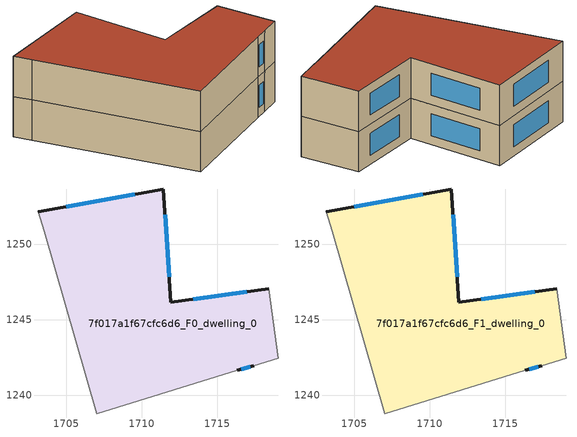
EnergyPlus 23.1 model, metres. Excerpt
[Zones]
7f017a1f67cfc6d6_F0_dwelling_0
 floor ground (EU_floor_Construction): 1718.43,1247.05 1719.03,1242.45 1717.43,1241.95 1716.33,1241.65 1707.02,1238.75 1703.52,1250.86 1703.12,1252.16 1711.43,1253.66 1711.93,1246.16 z0
 wall outside (EU_wall_Construction): 1718.43,1247.05 1711.93,1246.16 1711.43,1253.66 1703.12,1252.16 / 1716.33,1241.65 1717.43,1241.95 z0:3
 wall adiabatic (EU_wall_Construction): 1717.43,1241.95 1719.03,1242.45 1718.43,1247.05 / 1703.12,1252.16 1703.52,1250.86 1707.02,1238.75 1716.33,1241.65 z0:3
 window (EU_Window_Construction): 1716.95,1246.85 1713.4,1246.36 / 1716.58,1241.72 1717.18,1241.88 / 1709.54,1253.32 1705.01,1252.5 / 1711.81,1247.86 1711.54,1251.96 z0.68:2.32
7f017a1f67cfc6d6_F1_dwelling_0
 floor to 7f017a1f67cfc6d6_F0_dwelling_0 (EU_floor_Construction): 1718.43,1247.05 1719.03,1242.45 1717.43,1241.95 1716.33,1241.65 1707.02,1238.75 1703.52,1250.86 1703.12,1252.16 1711.43,1253.66 1711.93,1246.16 z3
 wall outside (EU_wall_Construction): 1718.43,1247.05 1711.93,1246.16 1711.43,1253.66 1703.12,1252.16 / 1716.33,1241.65 1717.43,1241.95 z3:6
 wall adiabatic (EU_wall_Construction): 1717.43,1241.95 1719.03,1242.45 1718.43,1247.05 / 1703.12,1252.16 1703.52,1250.86 1707.02,1238.75 1716.33,1241.65 z3:6
 window (EU_Window_Construction): 1716.95,1246.85 1713.4,1246.36 / 1716.58,1241.72 1717.18,1241.88 / 1709.54,1253.32 1705.01,1252.5 / 1711.81,1247.86 1711.54,1251.96 z3.68:5.32
 roof outside (EU_roof_Construction): 1717.43,1241.95 1719.03,1242.45 1718.43,1247.05 1711.93,1246.16 1711.43,1253.66 1703.12,1252.16 1703.52,1250.86 1707.02,1238.75 1716.33,1241.65 z6
[Building]
EU S2 Campaign: North Axis=0; Terrain=City; Solar Distribution=FullExterior
[Site:Location]
Lyon-Bron: Latitude=45.75; Longitude=5; Time Zone=1; Elevation=198
[SizingPeriod:WeatherFileDays]
AnnualSizingPeriod: Begin Month=1; Begin Day of Month=1; End Month=12; End Day of Month=31; Day of Week for Start Day=Monday; Use Weather File Daylight Saving Period=No; Use Weather File Rain and Snow Indicators=No
[MATERIAL]
EU_InternalMass_Material: Roughness=MediumRough; Thickness=0.1; Conductivity=1; Density=1800; Specific Heat=900; Thermal Absorptance=0.9; Solar Absorptance=0.7; Visible Absorptance=0.7
[MATERIAL:NOMASS] Roughness=MediumRough; Thermal Absorptance=0.9; Solar Absorptance=0.7; Visible Absorptance=0.7
Name | Thermal Resistance
EU_wall_NoMass | 0.503714
EU_roof_NoMass | 0.959371
EU_floor_NoMass | 0.347222
[WINDOWMATERIAL:SIMPLEGLAZINGSYSTEM]
EU_Window_SimpleGlazing: UFactor=3.88; Solar Heat Gain Coefficient=0.83; Visible Transmittance=0.83
[CONSTRUCTION]
EU_wall_Construction: EU_wall_NoMass
EU_roof_Construction: EU_roof_NoMass
EU_floor_Construction: EU_floor_NoMass
EU_Window_Construction: EU_Window_SimpleGlazing
EU_InternalMass_Construction: EU_InternalMass_Material
[ZONE] Type=1; Multiplier=1; Ceiling Height=autocalculate; Floor Area=autocalculate; Part of Total Floor Area=Yes
Name | Volume
7f017a1f67cfc6d6_F0_dwelling_0 | 387.624
7f017a1f67cfc6d6_F1_dwelling_0 | 387.625
[INTERNALMASS] Construction=EU_InternalMass_Construction; Surface Area=129.208
Name | Zone or ZoneList
7f017a1f67cfc6d6_F0_dwelling_0_EU_InternalMass | 7f017a1f67cfc6d6_F0_dwelling_0
7f017a1f67cfc6d6_F1_dwelling_0_EU_InternalMass | 7f017a1f67cfc6d6_F1_dwelling_0
[OTHEREQUIPMENT] Fuel Type=Electricity; Design Level Calculation Method=Watts/Area; Power per Zone Floor Area=1; Fraction Latent=0; Fraction Radiant=0; Fraction Lost=0; Carbon Dioxide Generation Rate=0; EndUse Subcategory=EU_Step8_InternalGains
Name | Zone or ZoneList or Space or SpaceList | Schedule
EU_Step8_InternalGain_7f017a1f67cfc6d6_F0_dwelling_0_f000 | 7f017a1f67cfc6d6_F0_dwelling_0 | EU_Step8_GainSchedule_7f017a1f67cfc6d6_F0_dwelling_0_f000
EU_Step8_InternalGain_7f017a1f67cfc6d6_F1_dwelling_0_f000 | 7f017a1f67cfc6d6_F1_dwelling_0 | EU_Step8_GainSchedule_7f017a1f67cfc6d6_F1_dwelling_0_f000
[ZONEVENTILATION:DESIGNFLOWRATE] Schedule=EU_AlwaysOn; Design Flow Rate Calculation Method=AirChanges/Hour; Air Changes per Hour=0.64; Ventilation Type=Natural; Fan Pressure Rise=0; Fan Total Efficiency=1; Constant Term Coefficient=1; Temperature Term Coefficient=0; Velocity Term Coefficient=0; Velocity Squared Term Coefficient=0; Minimum Indoor Temperature=-100; Maximum Indoor Temperature=100; Delta Temperature=-100; Minimum Outdoor Temperature=-100; Maximum Outdoor Temperature=100; Maximum Wind Speed=40
Name | Zone or ZoneList or Space or SpaceList
EU_ConstantAir_7f017a1f67cfc6d6_F0_dwelling_0 | 7f017a1f67cfc6d6_F0_dwelling_0
EU_ConstantAir_7f017a1f67cfc6d6_F1_dwelling_0 | 7f017a1f67cfc6d6_F1_dwelling_0
[HVACTEMPLATE:THERMOSTAT] Constant Heating Setpoint=20; Constant Cooling Setpoint=50
EU_HeatOnly_7f017a1f67cfc6d6_F0_dwelling_0; EU_HeatOnly_7f017a1f67cfc6d6_F1_dwelling_0
[HVACTEMPLATE:ZONE:IDEALLOADSAIRSYSTEM] System Availability Schedule=EU_AlwaysOn; Maximum Heating Supply Air Temperature=50; Minimum Cooling Supply Air Temperature=13; Maximum Heating Supply Air Humidity Ratio=0.0156; Minimum Cooling Supply Air Humidity Ratio=0.0077; Heating Limit=NoLimit; Cooling Limit=NoLimit; Heating Availability Schedule=EU_AlwaysOn; Cooling Availability Schedule=EU_CoolingOff; Dehumidification Control Type=ConstantSensibleHeatRatio; Cooling Sensible Heat Ratio=0.7; Dehumidification Setpoint=60; Humidification Control Type=None; Humidification Setpoint=30; Outdoor Air Method=None; Outdoor Air Flow Rate per Person=0.00944; Outdoor Air Flow Rate per Zone Floor Area=0; Outdoor Air Flow Rate per Zone=0; Demand Controlled Ventilation Type=None; Outdoor Air Economizer Type=NoEconomizer; Heat Recovery Type=None; Sensible Heat Recovery Effectiveness=0.7; Latent Heat Recovery Effectiveness=0.65
Name | Template Thermostat
7f017a1f67cfc6d6_F0_dwelling_0 | EU_HeatOnly_7f017a1f67cfc6d6_F0_dwelling_0
7f017a1f67cfc6d6_F1_dwelling_0 | EU_HeatOnly_7f017a1f67cfc6d6_F1_dwelling_0
[SIZING:ZONE] Zone Cooling Design Supply Air Temperature Input Method=SupplyAirTemperature; Zone Cooling Design Supply Air Temperature=13; Zone Heating Design Supply Air Temperature Input Method=SupplyAirTemperature; Zone Heating Design Supply Air Temperature=50; Zone Cooling Design Supply Air Humidity Ratio=0.008; Zone Heating Design Supply Air Humidity Ratio=0.008; Cooling Design Air Flow Method=DesignDay; Cooling Design Air Flow Rate=0; Cooling Minimum Air Flow per Zone Floor Area=0.000762; Cooling Minimum Air Flow=0; Cooling Minimum Air Flow Fraction=0.2; Heating Design Air Flow Method=DesignDay; Heating Design Air Flow Rate=0; Heating Maximum Air Flow per Zone Floor Area=0.002032; Heating Maximum Air Flow=0.141576; Heating Maximum Air Flow Fraction=0.3; Account for Dedicated Outdoor Air System=No; Dedicated Outdoor Air System Control Strategy=NeutralSupplyAir; Dedicated Outdoor Air Low Setpoint Temperature for Design=autosize; Dedicated Outdoor Air High Setpoint Temperature for Design=autosize; Zone Load Sizing Method=Sensible Load Only No Latent Load; Zone Latent Cooling Design Supply Air Humidity Ratio Input Method=HumidityRatioDifference; Zone Cooling Design Supply Air Humidity Ratio Difference=0.005; Zone Latent Heating Design Supply Air Humidity Ratio Input Method=HumidityRatioDifference; Zone Humidification Design Supply Air Humidity Ratio Difference=0.005
7f017a1f67cfc6d6_F0_dwelling_0; 7f017a1f67cfc6d6_F1_dwelling_0
[SCHEDULE:CONSTANT]
Name | Hourly Value
EU_AlwaysOn | 1
EU_CoolingOff | 0
[SCHEDULE:FILE] Column Number=1; Rows to Skip at Top=0; Number of Hours of Data=8760; Column Separator=Comma; Interpolate to Timestep=No; Minutes per Item=60; Adjust Schedule for Daylight Savings=Yes
Name | File
EU_Step8_GainSchedule_7f017a1f67cfc6d6_F0_dwelling_0_f000 | ../../schedules/7f017a1f67cfc6d6/7f017a1f67cfc6d6_F0_dwelling_0_f000_gain.csv
EU_Step8_GainSchedule_7f017a1f67cfc6d6_F1_dwelling_0_f000 | ../../schedules/7f017a1f67cfc6d6/7f017a1f67cfc6d6_F1_dwelling_0_f000_gain.csv
